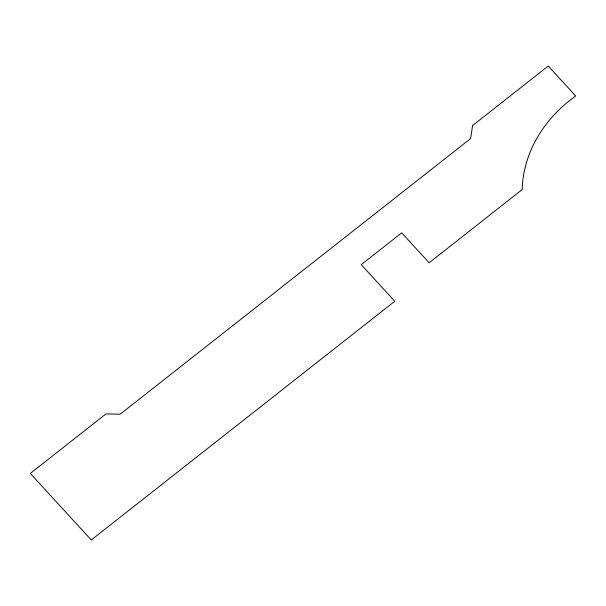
<?xml version="1.0" encoding="UTF-8"?>
<svg xmlns="http://www.w3.org/2000/svg" width="606" height="606" viewBox="0 0 606 606"><rect width="100%" height="100%" fill="white"/><g stroke="black" fill="none" stroke-linecap="round" stroke-linejoin="round"><path stroke-width="0.91" d="M472.604 125.54L470.612 138.562L120.147 414.209L105.959 413.921L30.3 473.437L91.264 539.969L394.756 301.258L361.229 264.663L401.695 232.833L429.131 262.777L522.198 189.572A122.889 105.558 -25.4 0 1 575.7 95.975L548.263 66.031L472.604 125.54"/></g></svg>
